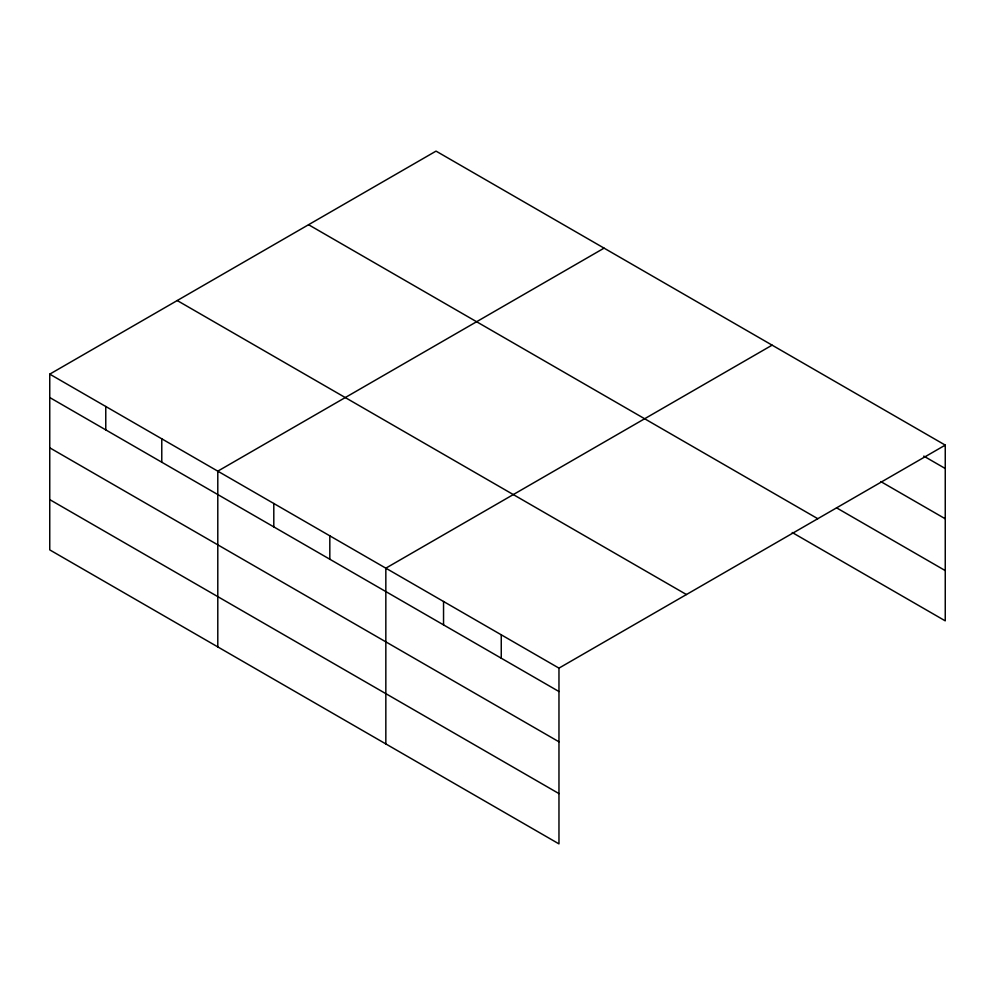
<?xml version="1.0" encoding="UTF-8"?>
<svg xmlns="http://www.w3.org/2000/svg" width="995" height="995" viewBox="0 0 995 995"><rect width="100%" height="100%" fill="white"/><g stroke="black" fill="none" stroke-linecap="round" stroke-linejoin="round"><path stroke-width="1.49" d="M558.966 741.81L558.966 668.13L49.75 374.145L49.75 549.887L558.966 843.884L558.966 741.81L49.75 447.812M792.244 532.524L945.25 620.855L945.25 445.113L436.034 151.116L49.75 374.145M604.077 248.141L217.793 471.157L217.793 646.899M772.12 345.153L385.836 568.17L385.836 743.924M558.966 668.13L945.25 445.113M923.77 456.108L945.25 468.508M880.824 481.592L945.25 518.781M836.534 507.823L945.25 570.583M308.562 224.721L817.778 518.706M177.222 300.54L686.438 594.537M49.75 397.54L558.966 691.525M49.75 499.614L558.966 793.6M501.256 634.81L501.256 658.205M443.546 601.49L443.546 624.885M329.818 535.832L329.818 559.227M273.799 503.495L273.799 526.89M161.775 438.82L161.775 462.215M105.769 406.482L105.769 429.877"/></g></svg>
